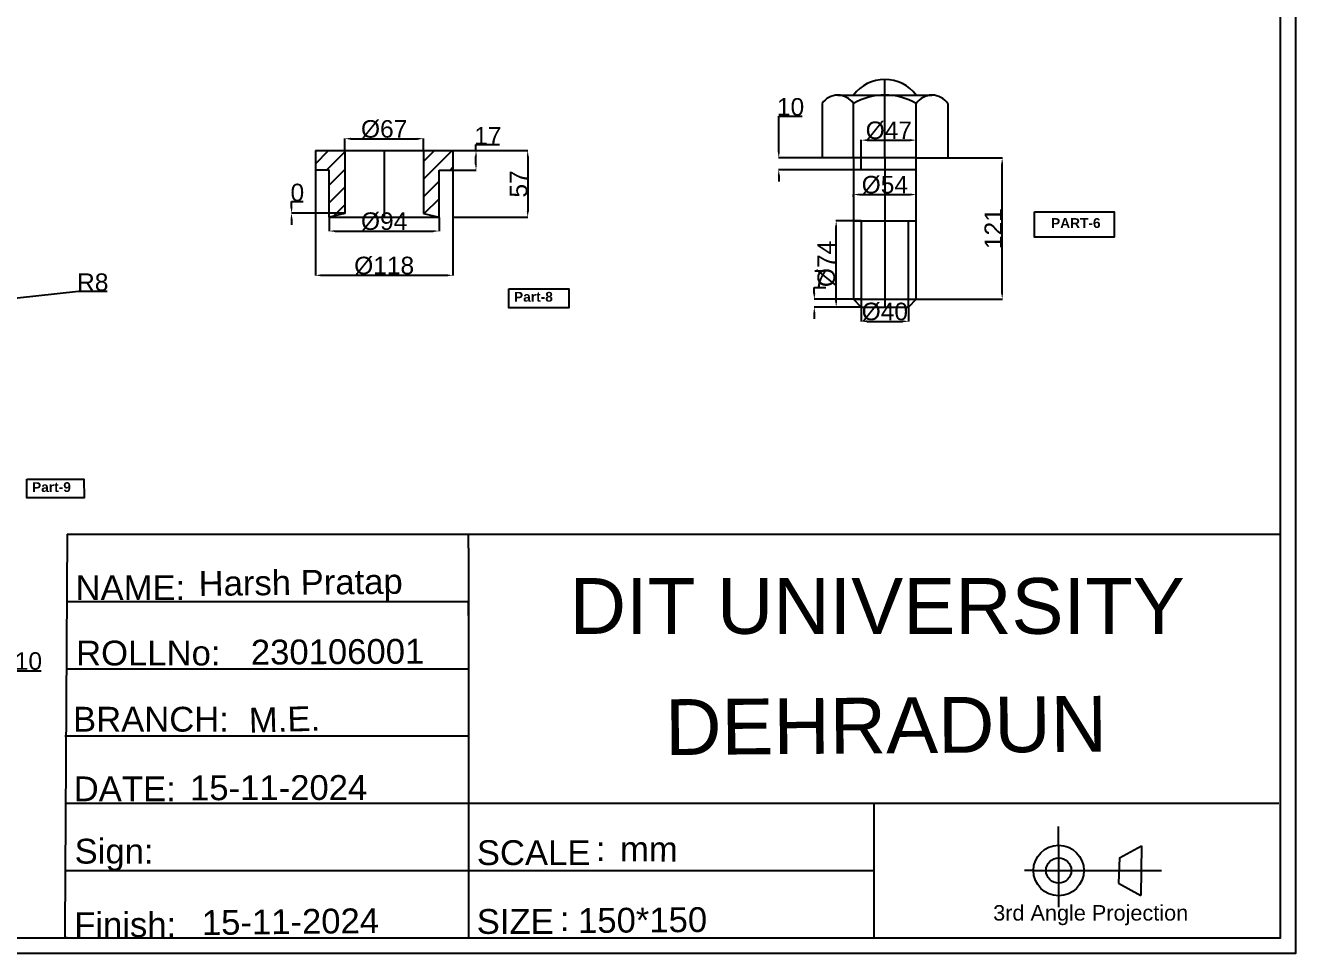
# Model space of a CAD drawing. Header units: millimetres. Extents: x 2545 to 4734, y 520 to 2116.
# Drawn here: x 3648 to 4734, y 520 to 1314 of the extents above; entities that cross this region are included whole.
import ezdxf
from ezdxf.enums import TextEntityAlignment as Align

# ---------------------------------------------------------------- set-up
doc = ezdxf.new("R2010")
doc.units = ezdxf.units.MM
doc.linetypes.add('DASHED', pattern=[19.05, 12.7, -6.35])
doc.styles.get("Standard").update_dxf_attribs({"font": 'arial.ttf'})
doc.dimstyles.new('ISO POLINEMA 1', dxfattribs={"dimtxt": 15, "dimasz": 5, "dimexe": 0.18, "dimexo": 0.0625, "dimgap": 0.09, "dimtad": 1, "dimtoh": 1, "dimdec": 0, "dimzin": 0, "dimdsep": 46, "dimtxsty": 'Standard', "dimcen": 1, "dimadec": 0, "dimazin": 0, "dimtfac": 1, "dimtdec": 0, "dimtofl": 0, "dimtmove": 0, "dimatfit": 3, "dimfxl": 1, "dimtolj": 1, "dimtzin": 0, "dimarcsym": 0})

# ---------------------------------------------------------------- blocks, each defined once
blk = doc.blocks.new('*D204')
at = {"color": 0, "lineweight": -2, "transparency": 16777216}
for p, q in [((4362.4, 1072.8), (4362.4, 1060.5)), ((4402.7, 1072.8), (4402.7, 1060.5)), ((4367.4, 1060.7), (4397.7, 1060.7))]:
    blk.add_line(p, q, dxfattribs=at)
at = {"color": 0, "transparency": 16777216}
for points in [[(4367.4, 1061.6), (4367.4, 1059.9), (4362.4, 1060.7)], [(4397.7, 1061.6), (4397.7, 1059.9), (4402.7, 1060.7)]]:
    blk.add_solid(points, dxfattribs=at)
at = {"layer": 'Defpoints', "color": 0, "transparency": 16777216}
for p in [(4362.4, 1072.8), (4402.7, 1072.8), (4402.7, 1060.7)]:
    blk.add_point(p, dxfattribs=at)
at = {"color": 0, "transparency": 16777216, "insert": (4382.5, 1068.9), "char_height": 15, "attachment_point": 5}
blk.add_mtext('\\A1;%%C40', dxfattribs=at)
blk = doc.blocks.new('*D205')
at = {"color": 0, "lineweight": -2, "transparency": 16777216}
for p, q in [((4322.2, 1084.6), (4322.2, 1089.6)), ((4322.2, 1089.6), (4332, 1089.6)), ((4362.3, 1079.6), (4322, 1079.6)), ((4362.3, 1072.8), (4322, 1072.8)), ((4322.2, 1067.8), (4322.2, 1062.8))]:
    blk.add_line(p, q, dxfattribs=at)
at = {"color": 0, "transparency": 16777216}
for points in [[(4321.4, 1084.6), (4323.1, 1084.6), (4322.2, 1079.6)], [(4321.4, 1067.8), (4323.1, 1067.8), (4322.2, 1072.8)]]:
    blk.add_solid(points, dxfattribs=at)
at = {"layer": 'Defpoints', "color": 0, "transparency": 16777216}
for p in [(4322.2, 1079.6), (4362.4, 1079.6), (4362.4, 1072.8)]:
    blk.add_point(p, dxfattribs=at)
at = {"color": 0, "transparency": 16777216, "insert": (4327.2, 1097.1), "char_height": 15, "attachment_point": 5}
blk.add_mtext('\\A1;7', dxfattribs=at)
blk = doc.blocks.new('*D206')
at = {"color": 0, "lineweight": -2, "transparency": 16777216}
for p, q in [((4362.3, 1146.7), (4340.7, 1146.7)), ((4340.9, 1077.8), (4340.9, 1141.7)), ((4362.3, 1072.8), (4340.7, 1072.8))]:
    blk.add_line(p, q, dxfattribs=at)
at = {"color": 0, "transparency": 16777216}
for points in [[(4340.1, 1141.7), (4341.7, 1141.7), (4340.9, 1146.7)], [(4340.1, 1077.8), (4341.7, 1077.8), (4340.9, 1072.8)]]:
    blk.add_solid(points, dxfattribs=at)
at = {"layer": 'Defpoints', "color": 0, "transparency": 16777216}
for p in [(4340.9, 1146.7), (4362.4, 1146.7), (4362.4, 1072.8)]:
    blk.add_point(p, dxfattribs=at)
at = {"color": 0, "transparency": 16777216, "insert": (4332.7, 1109.8), "char_height": 15, "attachment_point": 5, "rotation": 90}
blk.add_mtext('\\A1;%%C74', dxfattribs=at)
blk = doc.blocks.new('*D133')
at = {"color": 0, "lineweight": -2, "transparency": 16777216}
for p, q in [((4355.7, 1167.2), (4355.7, 1169.3)), ((4360.7, 1169.1), (4404.4, 1169.1)), ((4409.4, 1167.2), (4409.4, 1169.3))]:
    blk.add_line(p, q, dxfattribs=at)
at = {"color": 0, "transparency": 16777216}
for points in [[(4360.7, 1170), (4360.7, 1168.3), (4355.7, 1169.1)], [(4404.4, 1170), (4404.4, 1168.3), (4409.4, 1169.1)]]:
    blk.add_solid(points, dxfattribs=at)
at = {"layer": 'Defpoints', "color": 0, "transparency": 16777216}
for p in [(4355.7, 1167.2), (4409.4, 1169.1), (4409.4, 1167.2)]:
    blk.add_point(p, dxfattribs=at)
at = {"color": 0, "transparency": 16777216, "insert": (4382.5, 1177.3), "char_height": 15, "attachment_point": 5}
blk.add_mtext('\\A1;%%C54', dxfattribs=at)
blk = doc.blocks.new('*D207')
at = {"color": 0, "lineweight": -2, "transparency": 16777216}
for p, q in [((4409.4, 1200.4), (4483, 1200.4)), ((4482.8, 1084.6), (4482.8, 1195.4)), ((4409.4, 1079.6), (4483, 1079.6))]:
    blk.add_line(p, q, dxfattribs=at)
at = {"color": 0, "transparency": 16777216}
for points in [[(4482, 1195.4), (4483.6, 1195.4), (4482.8, 1200.4)], [(4482, 1084.6), (4483.6, 1084.6), (4482.8, 1079.6)]]:
    blk.add_solid(points, dxfattribs=at)
at = {"layer": 'Defpoints', "color": 0, "transparency": 16777216}
for p in [(4409.4, 1200.4), (4482.8, 1200.4), (4409.4, 1079.6)]:
    blk.add_point(p, dxfattribs=at)
at = {"color": 0, "transparency": 16777216, "insert": (4475.2, 1140), "char_height": 15, "attachment_point": 5, "rotation": 90}
blk.add_mtext('\\A1;121', dxfattribs=at)
blk = doc.blocks.new('*D208')
at = {"color": 0, "lineweight": -2, "transparency": 16777216}
for p, q in [((4362.4, 1190.4), (4362.4, 1215.8)), ((4367.4, 1215.6), (4404.4, 1215.6)), ((4409.4, 1190.4), (4409.4, 1215.8))]:
    blk.add_line(p, q, dxfattribs=at)
at = {"color": 0, "transparency": 16777216}
for points in [[(4367.4, 1216.5), (4367.4, 1214.8), (4362.4, 1215.6)], [(4404.4, 1216.5), (4404.4, 1214.8), (4409.4, 1215.6)]]:
    blk.add_solid(points, dxfattribs=at)
at = {"layer": 'Defpoints', "color": 0, "transparency": 16777216}
for p in [(4409.4, 1215.6), (4362.4, 1190.4), (4409.4, 1190.4)]:
    blk.add_point(p, dxfattribs=at)
at = {"color": 0, "transparency": 16777216, "insert": (4385.9, 1223.8), "char_height": 15, "attachment_point": 5}
blk.add_mtext('\\A1;%%C47', dxfattribs=at)
blk = doc.blocks.new('*D209')
at = {"color": 0, "lineweight": -2, "transparency": 16777216}
for p, q in [((4291.8, 1205.4), (4291.8, 1236.2)), ((4291.8, 1236.2), (4311.9, 1236.2)), ((4355.6, 1200.4), (4291.7, 1200.4)), ((4355.6, 1190.4), (4291.7, 1190.4)), ((4291.8, 1185.4), (4291.8, 1180.4))]:
    blk.add_line(p, q, dxfattribs=at)
at = {"color": 0, "transparency": 16777216}
for points in [[(4291, 1205.4), (4292.7, 1205.4), (4291.8, 1200.4)], [(4291, 1185.4), (4292.7, 1185.4), (4291.8, 1190.4)]]:
    blk.add_solid(points, dxfattribs=at)
at = {"layer": 'Defpoints', "color": 0, "transparency": 16777216}
for p in [(4291.8, 1200.4), (4355.7, 1200.4), (4355.7, 1190.4)]:
    blk.add_point(p, dxfattribs=at)
at = {"color": 0, "transparency": 16777216, "insert": (4301.9, 1244), "char_height": 15, "attachment_point": 5}
blk.add_mtext('\\A1;10', dxfattribs=at)
blk = doc.blocks.new('*D214')
at = {"color": 0, "lineweight": -2, "transparency": 16777216}
for p, q in [((3580.1, 761.6), (3527.3, 743)), ((3661.2, 761.6), (3580.1, 761.6)), ((3516.8, 739.6), (3518.8, 739.6)), ((3517.8, 738.6), (3517.8, 740.6))]:
    blk.add_line(p, q, dxfattribs=at)
at = {"color": 0, "transparency": 16777216}
blk.add_solid([(3527, 743.8), (3527.6, 742.2), (3522.6, 741.3)], dxfattribs=at)
at = {"layer": 'Defpoints', "color": 0, "transparency": 16777216}
for p in [(3522.6, 741.3), (3513.1, 738)]:
    blk.add_point(p, dxfattribs=at)
at = {"color": 0, "transparency": 16777216, "insert": (3642.3, 769.8), "char_height": 15, "attachment_point": 5}
blk.add_mtext('\\A1;∅10', dxfattribs=at)
blk = doc.blocks.new('*D221')
at = {"color": 0, "lineweight": -2, "transparency": 16777216}
for p, q in [((3907.5, 1149.6), (3907.5, 1137.7)), ((4001.5, 1149.6), (4001.5, 1137.7)), ((3912.5, 1137.9), (3996.5, 1137.9))]:
    blk.add_line(p, q, dxfattribs=at)
at = {"color": 0, "transparency": 16777216}
for points in [[(3912.5, 1138.7), (3912.5, 1137.1), (3907.5, 1137.9)], [(3996.5, 1138.7), (3996.5, 1137.1), (4001.5, 1137.9)]]:
    blk.add_solid(points, dxfattribs=at)
at = {"layer": 'Defpoints', "color": 0, "transparency": 16777216}
for p in [(3907.5, 1149.7), (4001.5, 1149.7), (4001.5, 1137.9)]:
    blk.add_point(p, dxfattribs=at)
at = {"color": 0, "transparency": 16777216, "insert": (3954.5, 1146.1), "char_height": 15, "attachment_point": 5}
blk.add_mtext('\\A1;%%C94', dxfattribs=at)
blk = doc.blocks.new('*D222')
at = {"color": 0, "lineweight": -2, "transparency": 16777216}
for p, q in [((3920.9, 1206.8), (3920.9, 1217.1)), ((3925.9, 1216.9), (3983.1, 1216.9)), ((3988.1, 1206.8), (3988.1, 1217.1))]:
    blk.add_line(p, q, dxfattribs=at)
at = {"color": 0, "transparency": 16777216}
for points in [[(3925.9, 1217.7), (3925.9, 1216), (3920.9, 1216.9)], [(3983.1, 1217.7), (3983.1, 1216), (3988.1, 1216.9)]]:
    blk.add_solid(points, dxfattribs=at)
at = {"layer": 'Defpoints', "color": 0, "transparency": 16777216}
for p in [(3988.1, 1216.9), (3920.9, 1206.8), (3988.1, 1206.8)]:
    blk.add_point(p, dxfattribs=at)
at = {"color": 0, "transparency": 16777216, "insert": (3954.5, 1225), "char_height": 15, "attachment_point": 5}
blk.add_mtext('\\A1;%%C67', dxfattribs=at)
blk = doc.blocks.new('*D223')
at = {"color": 0, "lineweight": -2, "transparency": 16777216}
for p, q in [((3895.7, 1189.9), (3895.7, 1099.9)), ((4013.2, 1189.9), (4013.2, 1099.9)), ((3900.7, 1100.1), (4008.2, 1100.1))]:
    blk.add_line(p, q, dxfattribs=at)
at = {"color": 0, "transparency": 16777216}
for points in [[(3900.7, 1100.9), (3900.7, 1099.2), (3895.7, 1100.1)], [(4008.2, 1100.9), (4008.2, 1099.2), (4013.2, 1100.1)]]:
    blk.add_solid(points, dxfattribs=at)
at = {"layer": 'Defpoints', "color": 0, "transparency": 16777216}
for p in [(3895.7, 1190), (4013.2, 1190), (4013.2, 1100.1)]:
    blk.add_point(p, dxfattribs=at)
at = {"color": 0, "transparency": 16777216, "insert": (3954.5, 1108.2), "char_height": 15, "attachment_point": 5}
blk.add_mtext('\\A1;%%C118', dxfattribs=at)
blk = doc.blocks.new('*D224')
at = {"color": 0, "lineweight": -2, "transparency": 16777216}
for p, q in [((4013.3, 1206.8), (4033.2, 1206.8)), ((4033, 1206.8), (4033, 1211.8)), ((4033, 1211.8), (4053.2, 1211.8)), ((4033, 1195), (4033, 1201.8)), ((4013.3, 1190), (4033.2, 1190))]:
    blk.add_line(p, q, dxfattribs=at)
at = {"color": 0, "transparency": 16777216}
for points in [[(4032.2, 1201.8), (4033.8, 1201.8), (4033, 1206.8)], [(4032.2, 1195), (4033.8, 1195), (4033, 1190)]]:
    blk.add_solid(points, dxfattribs=at)
at = {"layer": 'Defpoints', "color": 0, "transparency": 16777216}
for p in [(4013.2, 1206.8), (4033, 1206.8), (4013.2, 1190)]:
    blk.add_point(p, dxfattribs=at)
at = {"color": 0, "transparency": 16777216, "insert": (4043.1, 1219.4), "char_height": 15, "attachment_point": 5}
blk.add_mtext('\\A1;17', dxfattribs=at)
blk = doc.blocks.new('*D225')
at = {"color": 0, "lineweight": -2, "transparency": 16777216}
for p, q in [((4013.3, 1206.8), (4077.4, 1206.8)), ((4077.2, 1201.8), (4077.2, 1154.7)), ((4013.3, 1149.7), (4077.4, 1149.7))]:
    blk.add_line(p, q, dxfattribs=at)
at = {"color": 0, "transparency": 16777216}
for points in [[(4076.4, 1201.8), (4078, 1201.8), (4077.2, 1206.8)], [(4076.4, 1154.7), (4078, 1154.7), (4077.2, 1149.7)]]:
    blk.add_solid(points, dxfattribs=at)
at = {"layer": 'Defpoints', "color": 0, "transparency": 16777216}
for p in [(4013.2, 1206.8), (4013.2, 1149.7), (4077.2, 1149.7)]:
    blk.add_point(p, dxfattribs=at)
at = {"color": 0, "transparency": 16777216, "insert": (4069.5, 1178.2), "char_height": 15, "attachment_point": 5, "rotation": 90}
blk.add_mtext('\\A1;57', dxfattribs=at)
blk = doc.blocks.new('*D226')
at = {"color": 0, "lineweight": -2, "transparency": 16777216}
for p, q in [((3875.3, 1158.1), (3875.3, 1163.1)), ((3875.3, 1163.1), (3885.2, 1163.1)), ((3920.8, 1153.1), (3875.2, 1153.1)), ((3920.8, 1153.1), (3875.2, 1153.1)), ((3875.3, 1148.1), (3875.3, 1143.1))]:
    blk.add_line(p, q, dxfattribs=at)
at = {"color": 0, "transparency": 16777216}
for points in [[(3874.5, 1158.1), (3876.2, 1158.1), (3875.3, 1153.1)], [(3874.5, 1148.1), (3876.2, 1148.1), (3875.3, 1153.1)]]:
    blk.add_solid(points, dxfattribs=at)
at = {"layer": 'Defpoints', "color": 0, "transparency": 16777216}
for p in [(3875.3, 1153.1), (3920.9, 1153.1), (3920.9, 1153.1)]:
    blk.add_point(p, dxfattribs=at)
at = {"color": 0, "transparency": 16777216, "insert": (3880.3, 1170.8), "char_height": 15, "attachment_point": 5}
blk.add_mtext('\\A1;0', dxfattribs=at)
blk = doc.blocks.new('*D143')
at = {"color": 0, "lineweight": -2, "transparency": 16777216}
for p, q in [((3693.2, 1086.3), (3613.7, 1077.5)), ((3717.6, 1086.3), (3693.2, 1086.3))]:
    blk.add_line(p, q, dxfattribs=at)
at = {"color": 0, "transparency": 16777216}
blk.add_solid([(3613.6, 1078.4), (3613.8, 1076.7), (3608.7, 1077)], dxfattribs=at)
at = {"layer": 'Defpoints', "color": 0, "transparency": 16777216}
for p in [(3608.7, 1077), (3617.1, 1077.9)]:
    blk.add_point(p, dxfattribs=at)
at = {"color": 0, "transparency": 16777216, "insert": (3705.4, 1094.1), "char_height": 15, "attachment_point": 5}
blk.add_mtext('\\A1;R8', dxfattribs=at)

msp = doc.modelspace()

# ---------------------------------------------------------------- hatches: boundary and pattern name
h = msp.add_hatch()
h.set_pattern_fill('ANSI31', color=256, scale=3.357589)
h.set_pattern_definition([(45, (-4683.313, -1383.267), (-7.538002, 7.538002), [])])
h.paths.add_polyline_path([(3920.91235, 1206.78491), (3895.73043, 1206.78491), (3895.73043, 1189.99697), (3907.482, 1189.99697), (3907.482, 1149.70591), (3920.91235, 1153.06349)])
h.paths.add_polyline_path([(4001.49448, 1189.99697), (4013.24604, 1189.99697), (4013.24604, 1206.78491), (3988.06412, 1206.78491), (3988.06412, 1153.06349), (4001.49448, 1149.70591)])

# ---------------------------------------------------------------- linework, layer by layer
for p, q in [((4382.51889, 1254.1501), (4382.51889, 1267.58046)), ((4342.22783, 1254.1501), (4422.80996, 1254.1501)), ((4382.51889, 1200.42868), (4382.51889, 1254.1501)), ((4328.79747, 1246.9528), (4328.79747, 1200.42868)), ((4355.65818, 1200.42868), (4355.65818, 1246.9528)), ((4409.3796, 1200.42868), (4409.3796, 1246.9528)), ((4436.24031, 1246.9528), (4436.24031, 1200.42868)), ((3895.73043, 1206.78491), (3920.91235, 1206.78491)), ((3895.73043, 1206.78491), (3895.73043, 1189.99697)), ((3920.91235, 1206.78491), (3988.06412, 1206.78491)), ((3920.91235, 1206.78491), (3920.91235, 1153.06349)), ((3954.48824, 1206.78491), (3954.48824, 1149.70591)), ((3988.06412, 1206.78491), (3988.06412, 1153.06349)), ((3988.06412, 1206.78491), (4013.24604, 1206.78491)), ((4013.24604, 1206.78491), (4013.24604, 1189.99697)), ((4355.65818, 1200.42868), (4328.79747, 1200.42868)), ((4409.3796, 1200.42868), (4355.65818, 1200.42868)), ((4355.65818, 1200.42868), (4355.65818, 1079.55549)), ((4382.51889, 1200.42868), (4382.51889, 1072.84031)), ((4409.3796, 1079.55549), (4409.3796, 1200.42868)), ((4409.3796, 1200.42868), (4436.24031, 1200.42868)), ((3907.482, 1189.99697), (3895.73043, 1189.99697)), ((3907.482, 1149.70591), (3907.482, 1189.99697)), ((4001.49448, 1149.70591), (4001.49448, 1189.99697)), ((4001.49448, 1189.99697), (4013.24604, 1189.99697)), ((4409.3796, 1190.35592), (4355.65818, 1190.35592)), ((3920.91235, 1153.06349), (3907.482, 1149.70591)), ((3988.06412, 1153.06349), (4001.49448, 1149.70591)), ((3907.482, 1149.70591), (4001.49448, 1149.70591)), ((4355.65818, 1146.70727), (4409.3796, 1146.70727)), ((4362.37336, 1146.70727), (4362.37336, 1072.84031)), ((4402.66443, 1072.84031), (4402.66443, 1146.70727)), ((4362.37336, 1072.84031), (4355.65818, 1079.55549)), ((4355.65818, 1079.55549), (4409.3796, 1079.55549)), ((4409.3796, 1079.55549), (4402.66443, 1072.84031)), ((4362.37336, 1072.84031), (4402.66443, 1072.84031)), ((3683.61373, 878.72811), (3681.47446, 540.37411)), ((3683.61373, 878.72811), (4720.36848, 878.72811)), ((4026.69086, 866.658), (4026.69086, 878.72811)), ((4026.69086, 866.658), (4026.69086, 540.37411)), ((3683.25006, 821.20793), (4026.69086, 821.20793)), ((4026.69086, 809.13782), (4026.69086, 821.20793)), ((3682.88638, 763.68775), (4026.69086, 763.68775)), ((3681.43167, 706.16757), (4026.69086, 706.16757)), ((3681.43167, 648.64739), (4026.69086, 648.64739)), ((4026.69086, 648.64739), (4719.39129, 648.64739)), ((4026.69086, 648.64739), (4026.69086, 540.37411)), ((4373.04108, 648.64739), (4373.04108, 533.35389)), ((4531.07517, 612.70591), (4531.07517, 628.81759)), ((4531.07517, 612.70591), (4531.07517, 569.54851)), ((4583.01701, 601.91656), (4601.8888, 612.38058)), ((4601.8888, 612.38058), (4601.19381, 569.85118)), ((4583.01701, 601.91656), (4582.3346, 580.33786)), ((4583.01701, 601.91656), (4583.01701, 601.91656)), ((3681.43167, 591.12721), (4026.69086, 591.12721)), ((4026.69086, 591.12721), (4373.04108, 591.12721)), ((4509.49647, 591.12721), (4501.80865, 591.12721)), ((4509.49647, 591.12721), (4515.3163, 591.12721)), ((4509.49647, 591.12721), (4601.54149, 591.12721)), ((4531.07517, 591.12721), (4531.07517, 591.12721)), ((4601.54149, 591.12721), (4618.95796, 591.12721)), ((4582.3346, 580.33786), (4601.19381, 569.85118)), ((4531.07517, 569.54851), (4531.07517, 559.71326))]:
    msp.add_line(p, q)
at = {"linetype": 'DASHED'}
for p, q in [((3681.4308, 540.37411), (3681.4308, 533.46892)), ((4026.69086, 540.37411), (4026.69086, 533.46892))]:
    msp.add_line(p, q, dxfattribs=at)
at = {"color": 7}
msp.add_line((3683.61373, 533.46892), (3681.4308, 533.46892), dxfattribs=at)
for points in [[(2544.77969, 2115.82513), (4733.61925, 2115.82513), (4733.61925, 520.10313), (2544.77969, 520.10313)], [(2558.03045, 2102.57436), (4720.36848, 2102.57436), (4720.36848, 533.35389), (2558.03045, 533.35389)], [(4510.4315, 1154.42758), (4578.60529, 1154.42758), (4578.60529, 1132.58107), (4510.4315, 1132.58107)], [(4060.95196, 1088.61328), (4112.40722, 1088.61328), (4112.40722, 1072.39981), (4060.95196, 1072.39981)], [(3648.95415, 925.89834), (3697.76132, 925.89834), (3697.98808, 909.68487), (3648.95415, 909.68487)]]:
    msp.add_lwpolyline(points, close=True)
for radius in [21.5787, 10.78935]:
    msp.add_circle((4531.07517, 591.12721), radius)
for centre, radius, start, end in [((4382.51889, 1234.00457), 33.57589, 36.86989765, 143.13010235), ((4342.22783, 1238.02076), 16.12934, 33.62642914, 146.37357086), ((4382.51889, 1200.42868), 53.72142, 60, 120), ((4422.80996, 1238.02076), 16.12934, 33.62642914, 146.37357086)]:
    msp.add_arc(centre, radius, start, end)

# ---------------------------------------------------------------- texts
at = {"linetype": 'DASHED'}
for s, height, rotation, p in [('  Harsh Pratap ', 21.2012238, 0.64286376, (3779.54982, 825.71086)), (' 230106001', 21.201224, 0.35252758, (3832.38092, 767.15041)), ('DEHRADUN', 47.702754, 0.45617882, (4194.90337, 689.86034)), ('  M.E.', 21.201224, 1.67666621, (3822.71921, 708.48941)), ('  15-11-2024', 21.2012238, 0.1423848, (3772.13909, 651.16101)), ('  mm', 21.201224, 359.67967798, (4139.6045, 599.13078)), ('  15-11-2024', 21.2012238, 0.69028276, (3782.34089, 535.76698)), ('  150*150', 21.201224, 0.46854002, (4103.87496, 537.58996))]:
    msp.add_text(s, height=height, rotation=rotation, dxfattribs=at).set_placement(p)
for s, height, p in [(' NAME:', 21.201224, (3682.46697, 822.39661)), ('DIT UNIVERSITY', 47.7027535, (4113.14813, 793.5016)), (' ROLLNo:', 21.201224, (3682.9323, 766.50857)), (' DATE:', 21.201224, (3680.90509, 650.3897)), (' Sign:', 21.201224, (3681.67499, 597.0738)), (' :', 20.715551, (4127.57805, 599.32832)), (' Finish:', 21.201224, (3681.26715, 534.21758)), ('  :', 20.715551, (4088.75743, 539.49932))]:
    msp.add_text(s, height=height).set_placement(p)
for s, p in [(' BRANCH:', (3680.31089, 731.11957)), (' SCALE', (4025.50693, 617.03955)), (' SIZE', (4025.41797, 558.18042))]:
    msp.add_text(s, height=21.201224).set_placement(p, align=Align.TOP_LEFT)
msp.add_text('3rd Angle Projection', height=13.2507649).set_placement((4558.44978, 554.95754), align=Align.MIDDLE_CENTER)
at = {"char_height": 8.3939717, "attachment_point": 1}
for s, width, insert in [('{\\fArial|b1|i0|c0|p34;PART-6}', 78.2047924, (4524.57473, 1148.98366)), ('{\\fArial|b1|i0|c0|p34;Part-8}', 86.8695765, (4065.48799, 1085.90847)), ('{\\fArial|b1|i0|c0|p34;Part-9}', 86.8695765, (3653.49018, 923.19352))]:
    msp.add_mtext_dynamic_manual_height_columns(s, width=width, gutter_width=41.96986, heights=[0], dxfattribs=dict(at, insert=insert))

# ---------------------------------------------------------------- dimensions: what is measured, and where the dimension line sits
dim = msp.add_linear_dim(base=(4291.83483, 1200.42868), p1=(4355.65818, 1190.35592), p2=(4355.65818, 1200.42868), angle=90, dimstyle='ISO POLINEMA 1')
dim.commit()
dim.dimension.update_dxf_attribs({"geometry": '*D209', "text_midpoint": (4301.93676, 1236.22058), "dimtype": 160})
for base, p1, p2, picture, middle in [((3988.06412, 1216.87048), (3920.91235, 1206.78491), (3988.06412, 1206.78491), '*D222', (3954.48824, 1225.03858)), ((4409.3796, 1215.62325), (4362.37336, 1190.35592), (4409.3796, 1190.35592), '*D208', (4385.87648, 1223.79136)), ((4013.24604, 1100.05228), (3895.73043, 1189.99697), (4013.24604, 1189.99697), '*D223', (3954.48824, 1108.22038)), ((4001.49448, 1137.90903), (3907.482, 1149.70591), (4001.49448, 1149.70591), '*D221', (3954.48824, 1146.07714)), ((4402.66443, 1060.72548), (4362.37336, 1072.84031), (4402.66443, 1072.84031), '*D204', (4382.51889, 1068.89358))]:
    dim = msp.add_linear_dim(base=base, p1=p1, p2=p2, text='%%C<>', dimstyle='ISO POLINEMA 1')
    dim.commit()
    dim.dimension.update_dxf_attribs({"geometry": picture, "text_midpoint": middle})
for base, p1, p2, picture, middle in [((4032.9915, 1206.78491), (4013.24604, 1189.99697), (4013.24604, 1206.78491), '*D224', (4043.11902, 1219.40561)), ((4077.18613, 1149.70591), (4013.24604, 1206.78491), (4013.24604, 1149.70591), '*D225', (4069.46824, 1178.24541)), ((4482.79073, 1200.42868), (4409.3796, 1079.55549), (4409.3796, 1200.42868), '*D207', (4475.17003, 1139.99209)), ((3875.3338796246, 1153.063494822), (3920.912350036, 1153.063494822), (3920.912350036, 1153.063494822), '*D226', (3880.3147391062, 1170.8120896378)), ((4322.21886, 1079.55549), (4362.37336, 1072.84031), (4362.37336, 1079.55549), '*D205', (4327.16391, 1097.14549))]:
    dim = msp.add_linear_dim(base=base, p1=p1, p2=p2, angle=90, dimstyle='ISO POLINEMA 1')
    dim.commit()
    dim.dimension.update_dxf_attribs({"geometry": picture, "text_midpoint": middle})
dim = msp.add_linear_dim(base=(4409.3796, 1169.12904), p1=(4355.65818, 1167.15091), p2=(4409.3796, 1167.15091), text='%%C<>', dimstyle='ISO POLINEMA 1')
dim.commit()
dim.dimension.update_dxf_attribs({"geometry": '*D133', "text_midpoint": (4382.51889, 1169.12904), "dimtype": 160})
dim = msp.add_linear_dim(base=(4340.90555, 1146.70727), p1=(4362.37336, 1072.84031), p2=(4362.37336, 1146.70727), angle=90, text='%%C<>', dimstyle='ISO POLINEMA 1')
dim.commit()
dim.dimension.update_dxf_attribs({"geometry": '*D206', "text_midpoint": (4332.73744, 1109.77379)})
dim = msp.add_radius_dim(center=(3617.06236, 1077.91844), mpoint=(3608.71898, 1076.99821), dimstyle='ISO POLINEMA 1')
dim.commit()
dim.dimension.update_dxf_attribs({"geometry": '*D143', "text_midpoint": (3693.24548, 1086.32099), "dimtype": 164})
dim = msp.add_diameter_dim_2p(p1=(3513.0823, 737.97203), p2=(3522.58205, 741.32098), dimstyle='ISO POLINEMA 1')
dim.commit()
dim.dimension.update_dxf_attribs({"geometry": '*D214', "text_midpoint": (3642.30985, 761.59438), "dimtype": 163})

doc.saveas('drawing.dxf')
